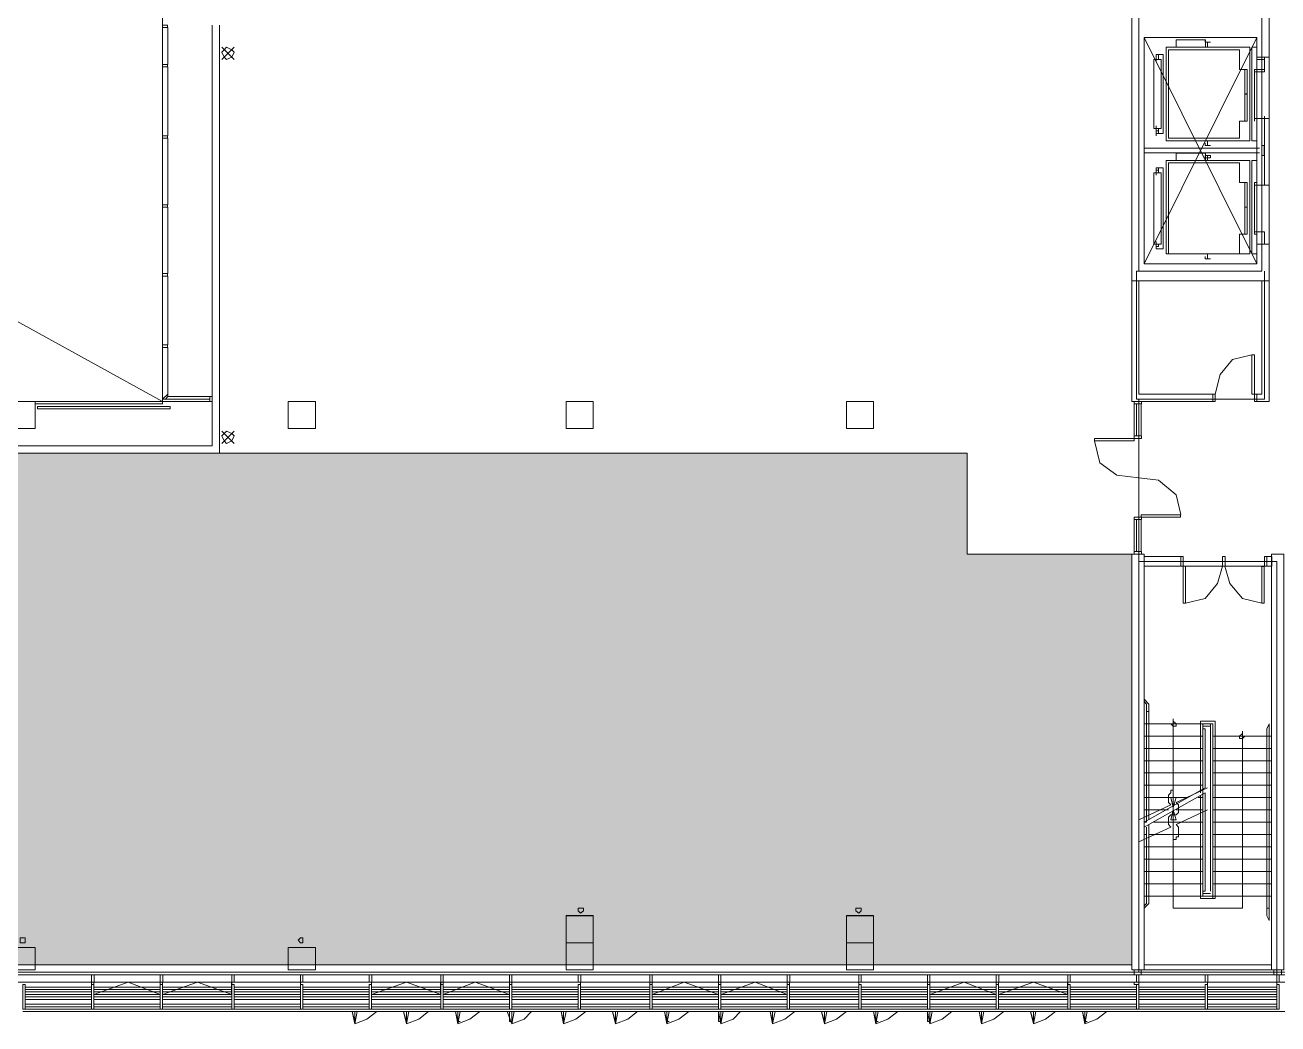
# Model space of a CAD drawing. Header units: inches. Extents: x 0.9 to 46, y 0.8 to 32.4.
# Drawn here: x 44.267 to 45.117, y 20.571 to 21.248 of the extents above; entities that cross this region are included whole.
import ezdxf

# ---------------------------------------------------------------- set-up
doc = ezdxf.new("R2010")
doc.units = ezdxf.units.IN
doc.header["$MEASUREMENT"] = 0
doc.layers.add('PDF_Geometry', color=7, linetype='Continuous')
doc.layers.add('PDF_Solid Fills', color=7, linetype='Continuous')

msp = doc.modelspace()

# ---------------------------------------------------------------- linework, layer by layer
at = {"layer": 'PDF_Geometry', "color": 9, "lineweight": 20, "true_color": 0xc0c0c0}
for points in [[(44.77264, 21.46629), (44.54738, 21.46629), (44.54738, 21.46128), (44.54738, 21.5196), (44.46411, 21.5196), (44.46411, 21.73959), (42.36758, 21.73959), (42.36758, 20.6063), (45.69248, 20.6063), (45.69248, 21.73959), (45.01767, 21.73959), (45.01767, 21.73627), (45.02597, 21.73627), (45.11243, 21.73627), (45.12073, 21.73627), (45.12073, 21.45627), (45.11243, 21.45627), (45.11243, 21.73627)], [(43.70762, 20.99293), (44.36073, 21.35296), (44.36073, 20.99293), (43.70762, 21.35296), (44.36073, 21.35296), (44.36073, 21.35462), (44.27427, 21.35462)], [(43.70762, 21.35296), (43.70762, 20.99293), (44.36073, 20.99293), (44.39264, 20.99293)], [(45.10254, 21.22629), (45.10254, 21.23963), (45.02597, 21.23963), (45.02597, 21.08629), (45.10254, 21.08629), (45.10254, 21.09963), (45.11084, 21.09963), (45.11084, 21.07461), (45.01767, 21.07461), (45.01767, 21.35296), (45.04256, 21.35296), (45.04256, 21.34128), (45.10254, 21.34128), (45.10254, 21.35296), (45.11084, 21.35296), (45.11084, 21.22629), (45.10254, 21.22629), (45.10254, 21.18462), (45.11084, 21.18462), (45.11084, 21.1396), (45.10254, 21.1396)], [(43.69103, 20.97462), (43.69103, 20.95793), (44.39934, 20.95793), (44.39934, 21.24795)], [(43.69582, 20.97462), (43.69582, 20.96294), (44.39424, 20.96294), (44.39424, 21.24795)], [(44.36073, 21.22128), (44.36073, 21.24629), (44.36073, 21.22128), (44.36073, 21.24629)], [(44.36424, 21.22128), (44.36424, 21.24629)], [(44.40093, 21.2246), (44.40923, 21.23296)], [(44.40093, 21.23296), (44.40923, 21.2246)], [(45.10254, 21.08629), (45.02597, 21.23963)], [(45.10254, 21.23963), (45.02597, 21.08629)], [(45.06745, 21.23628), (45.06745, 21.23794)], [(45.06904, 21.23296), (45.06904, 21.23462), (45.06904, 21.23296)], [(45.03426, 21.22294), (45.03426, 21.22795), (45.03426, 21.22629), (45.03426, 21.22795), (45.03426, 21.22629), (45.03426, 21.2246), (45.03586, 21.2246), (45.03586, 21.22629), (45.03586, 21.22795), (45.03586, 21.22629), (45.03586, 21.22795), (45.03426, 21.22795), (45.03905, 21.22795), (45.03905, 21.1746), (45.03426, 21.1746), (45.03586, 21.1746), (45.03586, 21.17626)], [(45.09424, 21.21793), (45.09074, 21.21793), (45.09074, 21.23127), (45.04256, 21.23127), (45.04256, 21.17129), (45.09074, 21.17129), (45.09074, 21.18293), (45.09424, 21.18293)], [(45.10765, 21.22629), (45.10765, 21.21793)], [(45.11084, 21.09963), (45.11084, 21.22629)], [(44.36073, 21.17294), (44.36073, 21.21962), (44.36073, 21.17294), (44.36073, 21.21962)], [(44.36424, 21.17294), (44.36424, 21.21962)], [(45.10765, 21.21962), (45.10765, 21.21793), (45.10765, 21.21627), (45.10095, 21.21627), (45.10095, 21.21793), (45.10254, 21.21793)], [(45.10095, 21.21793), (45.10095, 21.20128), (45.10095, 21.21793)], [(45.10095, 21.18293), (45.10095, 21.20128), (45.10095, 21.18293)], [(45.10765, 21.18628), (45.10765, 21.18462), (45.10095, 21.18462), (45.10254, 21.18462), (45.10254, 21.1396), (45.10254, 21.09963)], [(45.10765, 21.18293), (45.10765, 21.14129)], [(45.03426, 21.17961), (45.03426, 21.17294)], [(45.03586, 21.17795), (45.03586, 21.17626), (45.03426, 21.17626), (45.03426, 21.17795)], [(45.03426, 21.1746), (45.03426, 21.17626)], [(45.03426, 21.1746), (45.03426, 21.17626), (45.03426, 21.1746)], [(44.36073, 21.12627), (44.36073, 21.17129), (44.36073, 21.12627), (44.36073, 21.17129)], [(44.36424, 21.12627), (44.36424, 21.17129)], [(45.02597, 21.16462), (45.10414, 21.16462)], [(45.06745, 21.16628), (45.06745, 21.16797)], [(45.06904, 21.16959), (45.06904, 21.16797), (45.06904, 21.16959)], [(45.06904, 21.16797), (45.06904, 21.16959)], [(45.06904, 21.16628), (45.06904, 21.16797), (45.06904, 21.16628)], [(45.02597, 21.1613), (45.10414, 21.1613)], [(45.06904, 21.15961), (45.06904, 21.15795), (45.07095, 21.15795), (45.07095, 21.15961), (45.06745, 21.15961), (45.06745, 21.15795), (45.06904, 21.15795)], [(45.06904, 21.15629), (45.06904, 21.15795), (45.06904, 21.15629)], [(45.03586, 21.15128), (45.03586, 21.14962), (45.03586, 21.15128), (45.03586, 21.14962), (45.03586, 21.14796), (45.03426, 21.14796), (45.03426, 21.14962), (45.03426, 21.15128), (45.03426, 21.14962), (45.03586, 21.14962)], [(45.03426, 21.14627), (45.03426, 21.15128), (45.03905, 21.15128), (45.03905, 21.09627), (45.03426, 21.09627), (45.03426, 21.10128)], [(45.09424, 21.14129), (45.09074, 21.14129), (45.09074, 21.15463), (45.04256, 21.15463), (45.04256, 21.09296), (45.09074, 21.09296), (45.09074, 21.10629), (45.09424, 21.10629)], [(45.10765, 21.14295), (45.10765, 21.14129), (45.10765, 21.1396), (45.10095, 21.1396), (45.10095, 21.14129), (45.10254, 21.14129)], [(45.10095, 21.14129), (45.10095, 21.12461), (45.10095, 21.14129)], [(44.36073, 21.12461), (44.36073, 21.07962), (44.36073, 21.12461), (44.36073, 21.08629)], [(44.36424, 21.07962), (44.36424, 21.12461)], [(45.10095, 21.10629), (45.10095, 21.12461), (45.10095, 21.10629)], [(45.10765, 21.10795), (45.10765, 21.10629), (45.10765, 21.10795), (45.10095, 21.10795), (45.10095, 21.10629), (45.10254, 21.10629)], [(45.10765, 21.09963), (45.10765, 21.10629)], [(45.06745, 21.08961), (45.06745, 21.09127)], [(45.06904, 21.09296), (45.06904, 21.09127), (45.06904, 21.09296)], [(45.06904, 21.09127), (45.06904, 21.09296)], [(45.06904, 21.08961), (45.06904, 21.09127), (45.06904, 21.08961)], [(45.02246, 20.88461), (45.02246, 20.99462), (45.02086, 20.99462), (45.02086, 21.08128), (45.02246, 21.08128), (45.02086, 21.08128)], [(45.10765, 21.08128), (45.10765, 20.99462), (45.02246, 20.99462)], [(44.36073, 21.03128), (44.36073, 21.07793), (44.36073, 21.03128), (44.36073, 21.07793)], [(44.36424, 21.03128), (44.36424, 21.07793)], [(45.01767, 21.07461), (45.01767, 20.99293), (45.07255, 20.99293), (45.07255, 20.99794), (45.02246, 20.99794), (45.02246, 21.07461)], [(45.10573, 21.07461), (45.10573, 20.99794), (45.10254, 20.99794), (45.10254, 20.99293), (45.11084, 20.99293), (45.11084, 21.07461)], [(44.36073, 21.02962), (44.36073, 20.99293), (44.36073, 20.99127), (44.27427, 20.99127)], [(44.36073, 20.99462), (44.36073, 21.02962), (44.36073, 20.99462)], [(44.39264, 20.99628), (44.36424, 20.99628), (44.36424, 21.02962)], [(45.09903, 21.02461), (45.08595, 21.0213), (45.07766, 21.01128), (45.07414, 20.99794)], [(44.36424, 20.99794), (44.36073, 20.99462), (44.36265, 20.99462), (44.36424, 20.99628)], [(44.36073, 20.99462), (44.39264, 20.99462), (44.36073, 20.99462)], [(44.36073, 20.99127), (44.27586, 20.99127), (44.36073, 20.99127)], [(45.01927, 20.99127), (45.01927, 20.96961)], [(45.02086, 20.99127), (45.02086, 20.96961)], [(45.02246, 20.99127), (45.02246, 20.96961)], [(45.02405, 20.96961), (45.02405, 20.99127)], [(44.40093, 20.9646), (44.40923, 20.97296)], [(44.40093, 20.97296), (44.40923, 20.9646)], [(45.05085, 20.9163), (45.04766, 20.92963), (45.03586, 20.93962), (45.02246, 20.94128), (45.00746, 20.94297), (44.99598, 20.95129), (44.99247, 20.96629), (44.99247, 20.96795), (45.01927, 20.96795), (45.01927, 20.96629), (44.99247, 20.96629)], [(45.01927, 20.89128), (45.01927, 20.91294)], [(45.02086, 20.89128), (45.02086, 20.91294)], [(45.02246, 20.89128), (45.02246, 20.91294)], [(45.02405, 20.91294), (45.02405, 20.89128)], [(45.02597, 20.60796), (45.01767, 20.60796), (45.01767, 20.88962), (45.02597, 20.88962), (45.02597, 20.60796), (45.11243, 20.60796), (45.12073, 20.60796), (45.12073, 20.88962), (45.11243, 20.88962), (45.11243, 20.60796)], [(45.02246, 20.6063), (45.02246, 20.88461), (45.11594, 20.88461), (45.11594, 20.6063), (45.11594, 20.60464)], [(45.05404, 20.85628), (45.06745, 20.8596), (45.07574, 20.86962), (45.07925, 20.88129)], [(45.08085, 20.88129), (45.08404, 20.86962), (45.09265, 20.8596), (45.10573, 20.85628)], [(45.02916, 20.70961), (45.02916, 20.78794), (45.02597, 20.79129), (45.02597, 20.78963), (45.02756, 20.78794), (45.02756, 20.70795), (45.02597, 20.70795), (45.06745, 20.73131), (45.06745, 20.77128), (45.06585, 20.77128), (45.06585, 20.72961), (45.06585, 20.77463), (45.06585, 20.77294), (45.07095, 20.77294)], [(45.02916, 20.78296), (45.02756, 20.78296)], [(45.02756, 20.77463), (45.02597, 20.77463), (45.06585, 20.77463), (45.07095, 20.77463), (45.07095, 20.77294), (45.07095, 20.77128)], [(45.07255, 20.65629), (45.07255, 20.77463), (45.02916, 20.77463)], [(45.04575, 20.77795), (45.04575, 20.72464), (45.05404, 20.72464)], [(45.06426, 20.77463), (45.07255, 20.77463), (45.07255, 20.65795), (45.06426, 20.65795), (45.06426, 20.7263), (45.06426, 20.65629), (45.07414, 20.65629), (45.07414, 20.77629), (45.06426, 20.77629)], [(45.06426, 20.72796), (45.06426, 20.77629), (45.06426, 20.72961)], [(45.02756, 20.76627), (45.02597, 20.76627), (45.06585, 20.76627), (45.02916, 20.76627)], [(45.04575, 20.70961), (45.04575, 20.64963), (45.09265, 20.64963), (45.09265, 20.76962)], [(45.07255, 20.76796), (45.07255, 20.76627), (45.11243, 20.76627), (45.11084, 20.76627)], [(45.10924, 20.76627), (45.07414, 20.76627), (45.07255, 20.76627)], [(45.02916, 20.75795), (45.06585, 20.75795), (45.02597, 20.75795), (45.02756, 20.75795)], [(45.07255, 20.75961), (45.07255, 20.75795), (45.11243, 20.75795), (45.11084, 20.75795)], [(45.10924, 20.75795), (45.07414, 20.75795)], [(45.02916, 20.74962), (45.06585, 20.74962), (45.02597, 20.74962), (45.02756, 20.74962)], [(45.07255, 20.75128), (45.07255, 20.74962), (45.11243, 20.74962), (45.11084, 20.74962)], [(45.10924, 20.74962), (45.07414, 20.74962)], [(45.02916, 20.74129), (45.06585, 20.74129), (45.02597, 20.74129), (45.02756, 20.74129)], [(45.07255, 20.74295), (45.07255, 20.74129), (45.11243, 20.74129), (45.11084, 20.74129)], [(45.10924, 20.74129), (45.07414, 20.74129)], [(45.02246, 20.70961), (45.04416, 20.71963), (45.04256, 20.72129), (45.04256, 20.7263), (45.04416, 20.72796), (45.04416, 20.72961), (45.04575, 20.72961), (45.04575, 20.71296), (45.04766, 20.71296), (45.04926, 20.71462), (45.04926, 20.71963), (45.04766, 20.72129), (45.06904, 20.73131)], [(45.02916, 20.73297), (45.06585, 20.73297), (45.02597, 20.73297), (45.02756, 20.73297)], [(45.07255, 20.73462), (45.07255, 20.73297), (45.11243, 20.73297), (45.11084, 20.73297)], [(45.10924, 20.73297), (45.07414, 20.73297)], [(45.02597, 20.70463), (45.06745, 20.72796), (45.06745, 20.66127), (45.06585, 20.66127), (45.06585, 20.72796)], [(45.02756, 20.65795), (45.02597, 20.65795), (45.06585, 20.65795), (45.06585, 20.7263)], [(45.04256, 20.72464), (45.02597, 20.72464), (45.02756, 20.72464)], [(45.02916, 20.72464), (45.05596, 20.72464)], [(45.06266, 20.72464), (45.06585, 20.72464)], [(45.07255, 20.7263), (45.07255, 20.72464), (45.11243, 20.72464), (45.11084, 20.72464)], [(45.10924, 20.72464), (45.07414, 20.72464)], [(45.02246, 20.69461), (45.04416, 20.70463), (45.04256, 20.70629), (45.04256, 20.7113), (45.04416, 20.71296), (45.04575, 20.71296), (45.04575, 20.69627), (45.04766, 20.69627), (45.04766, 20.69796), (45.04926, 20.69796), (45.04926, 20.70463), (45.04766, 20.70629), (45.06904, 20.71628)], [(45.03745, 20.71628), (45.02597, 20.71628), (45.02756, 20.71628)], [(45.02916, 20.71628), (45.04256, 20.71628)], [(45.04766, 20.71628), (45.06426, 20.71628), (45.06585, 20.71628)], [(45.07255, 20.71797), (45.07255, 20.71628), (45.11243, 20.71628), (45.11084, 20.71628)], [(45.10924, 20.71628), (45.07414, 20.71628)], [(45.02756, 20.70463), (45.02756, 20.65298), (45.02597, 20.65129), (45.02597, 20.64963), (45.02916, 20.65298), (45.02916, 20.70629)], [(45.03267, 20.70795), (45.06585, 20.70795), (45.05245, 20.70795)], [(45.07255, 20.70961), (45.07255, 20.70795), (45.11243, 20.70795), (45.11084, 20.70795)], [(45.10924, 20.70795), (45.07414, 20.70795)], [(45.02597, 20.69962), (45.02756, 20.69962)], [(45.02916, 20.69962), (45.06585, 20.69962), (45.04926, 20.69962)], [(45.04575, 20.69962), (45.03426, 20.69962)], [(45.07255, 20.70128), (45.07255, 20.69962), (45.11243, 20.69962), (45.11084, 20.69962)], [(45.10924, 20.69962), (45.07414, 20.69962)], [(45.02916, 20.6913), (45.06585, 20.6913), (45.02597, 20.6913), (45.02756, 20.6913)], [(45.07255, 20.69296), (45.07255, 20.6913), (45.11243, 20.6913), (45.11084, 20.6913)], [(45.10924, 20.6913), (45.07414, 20.6913)], [(45.02756, 20.68297), (45.02597, 20.68297), (45.06585, 20.68297), (45.06426, 20.68297), (45.02916, 20.68297)], [(45.11084, 20.68297), (45.11243, 20.68297), (45.07255, 20.68297), (45.07255, 20.68463)], [(45.07414, 20.68297), (45.10924, 20.68297)], [(45.02916, 20.67461), (45.06585, 20.67461), (45.02597, 20.67461), (45.02756, 20.67461)], [(45.07255, 20.6763), (45.07255, 20.67461), (45.11243, 20.67461), (45.11084, 20.67461)], [(45.10924, 20.67461), (45.07414, 20.67461)], [(45.02916, 20.66628), (45.06585, 20.66628), (45.02597, 20.66628), (45.02756, 20.66628)], [(45.07095, 20.66127), (45.07095, 20.66296)], [(45.07255, 20.66794), (45.07255, 20.66628), (45.11243, 20.66628), (45.11084, 20.66628)], [(45.10924, 20.66628), (45.07414, 20.66628)], [(45.02916, 20.65795), (45.06426, 20.65795)], [(45.11084, 20.65795), (45.11243, 20.65795), (45.07255, 20.65795), (45.06426, 20.65795), (45.06426, 20.65961)], [(45.06585, 20.65961), (45.06585, 20.66127)], [(45.07095, 20.65961), (45.06585, 20.65961), (45.07095, 20.65961)], [(45.10924, 20.65795), (45.07414, 20.65795)], [(45.11084, 20.64963), (45.10924, 20.64963)], [(45.68418, 20.60464), (42.37747, 20.60464)], [(44.27427, 20.61128), (44.44592, 20.61128)], [(44.46411, 20.61128), (44.63417, 20.61128)], [(44.65267, 20.61128), (44.82432, 20.61128)], [(44.84092, 20.61128), (45.01767, 20.61128)], [(45.02405, 20.60796), (45.02405, 20.60464), (45.01927, 20.60464), (45.01927, 20.60796)], [(45.02597, 20.61128), (45.11243, 20.61128)], [(45.02597, 20.6063), (45.11243, 20.6063)], [(45.11913, 20.60796), (45.11913, 20.60464), (45.11403, 20.60464), (45.11403, 20.60796)], [(42.37588, 20.59963), (45.68259, 20.59963), (42.37588, 20.59963)], [(44.26597, 20.59797), (44.26757, 20.59797), (44.26597, 20.59797)], [(44.26757, 20.59797), (44.26757, 20.58129), (44.26597, 20.58129), (44.26597, 20.59797)], [(44.26757, 20.59628), (44.31255, 20.59628)], [(44.26757, 20.59462), (44.31255, 20.59462)], [(44.31255, 20.59963), (44.31255, 20.59797), (44.31255, 20.59963)], [(44.31255, 20.59797), (44.31415, 20.59797), (44.31255, 20.59797)], [(44.31415, 20.59797), (44.31415, 20.58129), (44.31255, 20.58129), (44.31255, 20.59797)], [(44.31415, 20.59628), (44.35914, 20.59628)], [(44.31415, 20.59462), (44.35914, 20.59462)], [(44.35914, 20.59797), (44.36073, 20.59797), (44.35914, 20.59797)], [(44.36073, 20.59797), (44.36073, 20.58129), (44.35914, 20.58129), (44.35914, 20.59797)], [(44.36073, 20.59963), (44.36073, 20.59797), (44.36073, 20.59963)], [(44.36073, 20.59628), (44.40764, 20.59628)], [(44.36073, 20.59462), (44.40764, 20.59462)], [(44.40764, 20.59963), (44.40764, 20.59797), (44.40764, 20.59963)], [(44.40764, 20.59797), (44.40923, 20.59797), (44.40764, 20.59797)], [(44.40923, 20.59797), (44.40923, 20.58129), (44.40764, 20.58129), (44.40764, 20.59797)], [(44.40923, 20.59628), (44.45422, 20.59628)], [(44.40923, 20.59462), (44.45422, 20.59462)], [(44.45422, 20.59963), (44.45422, 20.59797), (44.45422, 20.59963)], [(44.45422, 20.59797), (44.45581, 20.59797), (44.45422, 20.59797)], [(44.45581, 20.59797), (44.45581, 20.58129), (44.45422, 20.58129), (44.45422, 20.59797)], [(44.45581, 20.59628), (44.5008, 20.59628)], [(44.45581, 20.59462), (44.5008, 20.59462)], [(44.5008, 20.59797), (44.50239, 20.59797), (44.5008, 20.59797)], [(44.50239, 20.59797), (44.50239, 20.58129), (44.5008, 20.58129), (44.5008, 20.59797)], [(44.50239, 20.59963), (44.50239, 20.59797), (44.50239, 20.59963)], [(44.50239, 20.59628), (44.5493, 20.59628)], [(44.50239, 20.59462), (44.5493, 20.59462)], [(44.5493, 20.59963), (44.5493, 20.59797), (44.5493, 20.59963)], [(44.5493, 20.59797), (44.55089, 20.59797), (44.5493, 20.59797)], [(44.55089, 20.59797), (44.55089, 20.58129), (44.5493, 20.58129), (44.5493, 20.59797)], [(44.55089, 20.59628), (44.59588, 20.59628)], [(44.55089, 20.59462), (44.59588, 20.59462)], [(44.59588, 20.59797), (44.59748, 20.59797), (44.59588, 20.59797)], [(44.59748, 20.59797), (44.59748, 20.58129), (44.59588, 20.58129), (44.59588, 20.59797)], [(44.59748, 20.59628), (44.64246, 20.59628)], [(44.59748, 20.59462), (44.64246, 20.59462)], [(44.64246, 20.59797), (44.64406, 20.59797), (44.64246, 20.59797)], [(44.64406, 20.59797), (44.64406, 20.58129), (44.64246, 20.58129), (44.64246, 20.59797)], [(44.64406, 20.59963), (44.64406, 20.59797), (44.64406, 20.59963)], [(44.64406, 20.59628), (44.69096, 20.59628)], [(44.64406, 20.59462), (44.69096, 20.59462)], [(44.69096, 20.59963), (44.69096, 20.59797), (44.69096, 20.59963)], [(44.69096, 20.59797), (44.69255, 20.59797), (44.69096, 20.59797)], [(44.69255, 20.59797), (44.69255, 20.58129), (44.69096, 20.58129), (44.69096, 20.59797)], [(44.69255, 20.59628), (44.73754, 20.59628)], [(44.69255, 20.59462), (44.73754, 20.59462)], [(44.73754, 20.59797), (44.73913, 20.59797), (44.73754, 20.59797)], [(44.73913, 20.59797), (44.73913, 20.58129), (44.73754, 20.58129), (44.73754, 20.59797)], [(44.73913, 20.59628), (44.78412, 20.59628)], [(44.73913, 20.59462), (44.78412, 20.59462)], [(44.78412, 20.59797), (44.78572, 20.59797), (44.78412, 20.59797)], [(44.78572, 20.59797), (44.78572, 20.58129), (44.78412, 20.58129), (44.78412, 20.59797)], [(44.78572, 20.59963), (44.78572, 20.59797), (44.78572, 20.59963)], [(44.78572, 20.59628), (44.83262, 20.59628)], [(44.78572, 20.59462), (44.83262, 20.59462)], [(44.83262, 20.59963), (44.83262, 20.59797), (44.83262, 20.59963)], [(44.83262, 20.59797), (44.83421, 20.59797), (44.83262, 20.59797)], [(44.83421, 20.59797), (44.83421, 20.58129), (44.83262, 20.58129), (44.83262, 20.59797)], [(44.83421, 20.59628), (44.8792, 20.59628)], [(44.83421, 20.59462), (44.8792, 20.59462)], [(44.8792, 20.59797), (44.8808, 20.59797), (44.8792, 20.59797)], [(44.8808, 20.59797), (44.8808, 20.58129), (44.8792, 20.58129), (44.8792, 20.59797)], [(44.8808, 20.59628), (44.92578, 20.59628)], [(44.8808, 20.59462), (44.92578, 20.59462)], [(44.92578, 20.59797), (44.92738, 20.59797), (44.92578, 20.59797)], [(44.92738, 20.59797), (44.92738, 20.58129), (44.92578, 20.58129), (44.92578, 20.59797)], [(44.92738, 20.59963), (44.92738, 20.59797), (44.92738, 20.59963)], [(44.92738, 20.59628), (44.97428, 20.59628)], [(44.92738, 20.59462), (44.97428, 20.59462)], [(44.97428, 20.59963), (44.97428, 20.59797), (44.97428, 20.59963)], [(44.97428, 20.59797), (44.97588, 20.59797), (44.97428, 20.59797)], [(44.97588, 20.59797), (44.97588, 20.58129), (44.97428, 20.58129), (44.97428, 20.59797)], [(44.97588, 20.59628), (45.02086, 20.59628)], [(44.97588, 20.59462), (45.02086, 20.59462)], [(45.02086, 20.59797), (45.02246, 20.59797), (45.02086, 20.59797)], [(45.02246, 20.59797), (45.02246, 20.58129), (45.02086, 20.58129), (45.02086, 20.59797)], [(45.02246, 20.59963), (45.02246, 20.59797), (45.02246, 20.59963)], [(45.02246, 20.59628), (45.06745, 20.59628)], [(45.02246, 20.59462), (45.06745, 20.59462)], [(45.06745, 20.59797), (45.06904, 20.59797), (45.06745, 20.59797)], [(45.06904, 20.59797), (45.06904, 20.58129), (45.06745, 20.58129), (45.06745, 20.59797)], [(45.06904, 20.59963), (45.06904, 20.59797), (45.06904, 20.59963)], [(45.06904, 20.59628), (45.11594, 20.59628)], [(45.06904, 20.59462), (45.11594, 20.59462)], [(45.11594, 20.59963), (45.11594, 20.59797), (45.11594, 20.59963)], [(45.11594, 20.59797), (45.11754, 20.59797), (45.11594, 20.59797)], [(45.11754, 20.59797), (45.11754, 20.58129), (45.11594, 20.58129), (45.11594, 20.59797)], [(44.26757, 20.59296), (44.31255, 20.59296)], [(44.26757, 20.5913), (44.31255, 20.5913)], [(44.26757, 20.58961), (44.31255, 20.58961)], [(44.26757, 20.58795), (44.31255, 20.58795)], [(44.31415, 20.59296), (44.35914, 20.59296)], [(44.31415, 20.58961), (44.35914, 20.58961)], [(44.31415, 20.58795), (44.35914, 20.58795)], [(44.36073, 20.59296), (44.40764, 20.59296)], [(44.36073, 20.58961), (44.40764, 20.58961)], [(44.36073, 20.58795), (44.40764, 20.58795)], [(44.40923, 20.59296), (44.45422, 20.59296)], [(44.40923, 20.5913), (44.45422, 20.5913)], [(44.40923, 20.58961), (44.45422, 20.58961)], [(44.40923, 20.58795), (44.45422, 20.58795)], [(44.45581, 20.59296), (44.5008, 20.59296)], [(44.45581, 20.5913), (44.5008, 20.5913)], [(44.45581, 20.58961), (44.5008, 20.58961)], [(44.45581, 20.58795), (44.5008, 20.58795)], [(44.50239, 20.59296), (44.5493, 20.59296)], [(44.50239, 20.58961), (44.5493, 20.58961)], [(44.50239, 20.58795), (44.5493, 20.58795)], [(44.55089, 20.59296), (44.59588, 20.59296)], [(44.55089, 20.58961), (44.59588, 20.58961)], [(44.55089, 20.58795), (44.59588, 20.58795)], [(44.59748, 20.59296), (44.64246, 20.59296)], [(44.59748, 20.5913), (44.64246, 20.5913)], [(44.59748, 20.58961), (44.64246, 20.58961)], [(44.59748, 20.58795), (44.64246, 20.58795)], [(44.64406, 20.59296), (44.69096, 20.59296)], [(44.64406, 20.5913), (44.69096, 20.5913)], [(44.64406, 20.58961), (44.69096, 20.58961)], [(44.64406, 20.58795), (44.69096, 20.58795)], [(44.69255, 20.59296), (44.73754, 20.59296)], [(44.69255, 20.58961), (44.73754, 20.58961)], [(44.69255, 20.58795), (44.73754, 20.58795)], [(44.73913, 20.59296), (44.78412, 20.59296)], [(44.73913, 20.58961), (44.78412, 20.58961)], [(44.73913, 20.58795), (44.78412, 20.58795)], [(44.78572, 20.59296), (44.83262, 20.59296)], [(44.78572, 20.5913), (44.83262, 20.5913)], [(44.78572, 20.58961), (44.83262, 20.58961)], [(44.78572, 20.58795), (44.83262, 20.58795)], [(44.83421, 20.59296), (44.8792, 20.59296)], [(44.83421, 20.5913), (44.8792, 20.5913)], [(44.83421, 20.58961), (44.8792, 20.58961)], [(44.83421, 20.58795), (44.8792, 20.58795)], [(44.8808, 20.59296), (44.92578, 20.59296)], [(44.8808, 20.58961), (44.92578, 20.58961)], [(44.8808, 20.58795), (44.92578, 20.58795)], [(44.92738, 20.59296), (44.97428, 20.59296)], [(44.92738, 20.58961), (44.97428, 20.58961)], [(44.92738, 20.58795), (44.97428, 20.58795)], [(44.97588, 20.59296), (45.02086, 20.59296)], [(44.97588, 20.5913), (45.02086, 20.5913)], [(44.97588, 20.58961), (45.02086, 20.58961)], [(44.97588, 20.58795), (45.02086, 20.58795)], [(45.02246, 20.59296), (45.06745, 20.59296)], [(45.02246, 20.5913), (45.06745, 20.5913)], [(45.02246, 20.58961), (45.06745, 20.58961)], [(45.02246, 20.58795), (45.06745, 20.58795)], [(45.06904, 20.59296), (45.11594, 20.59296)], [(45.06904, 20.5913), (45.11594, 20.5913)], [(45.06904, 20.58961), (45.11594, 20.58961)], [(45.06904, 20.58795), (45.11594, 20.58795)], [(44.26597, 20.57963), (44.31255, 20.57963), (44.36073, 20.57963), (44.40764, 20.57963), (44.45422, 20.57963), (44.50239, 20.57963), (44.5493, 20.57963), (44.59588, 20.57963), (44.64406, 20.57963), (44.69096, 20.57963), (44.73913, 20.57963), (44.78572, 20.57963), (44.83262, 20.57963), (44.8808, 20.57963), (44.92738, 20.57963), (44.97428, 20.57963), (45.02246, 20.57963), (45.06904, 20.57963), (45.11594, 20.57963), (45.16412, 20.57963)], [(44.26757, 20.58463), (44.31255, 20.58463)], [(44.26757, 20.58294), (44.31255, 20.58294)], [(44.26757, 20.58129), (44.31255, 20.58129)], [(44.31415, 20.58463), (44.35914, 20.58463)], [(44.31415, 20.58294), (44.35914, 20.58294)], [(44.31415, 20.58129), (44.35914, 20.58129)], [(44.36073, 20.58463), (44.40764, 20.58463)], [(44.36073, 20.58294), (44.40764, 20.58294)], [(44.36073, 20.58129), (44.40764, 20.58129)], [(44.40923, 20.58463), (44.45422, 20.58463)], [(44.40923, 20.58294), (44.45422, 20.58294)], [(44.40923, 20.58129), (44.45422, 20.58129)], [(44.45581, 20.58463), (44.5008, 20.58463)], [(44.45581, 20.58294), (44.5008, 20.58294)], [(44.45581, 20.58129), (44.5008, 20.58129)], [(44.49091, 20.57462), (44.49091, 20.57296), (44.48931, 20.57963), (44.49091, 20.5713), (44.4992, 20.57462), (44.50591, 20.57963)], [(44.49091, 20.57963), (44.49091, 20.5713), (44.4925, 20.57963)], [(44.50239, 20.58463), (44.5493, 20.58463)], [(44.50239, 20.58294), (44.5493, 20.58294)], [(44.50239, 20.58129), (44.5493, 20.58129)], [(44.52601, 20.57462), (44.52601, 20.57296), (44.52409, 20.57963), (44.52601, 20.5713), (44.5343, 20.57462), (44.541, 20.57963)], [(44.52601, 20.57963), (44.52601, 20.5713), (44.5276, 20.57963)], [(44.55089, 20.58463), (44.59588, 20.58463)], [(44.55089, 20.58294), (44.59588, 20.58294)], [(44.55089, 20.58129), (44.59588, 20.58129)], [(44.56238, 20.57296), (44.56078, 20.57296), (44.55919, 20.57963), (44.56078, 20.5713), (44.56908, 20.57462), (44.57578, 20.57963)], [(44.56078, 20.57963), (44.56078, 20.5713), (44.56238, 20.57963)], [(44.59428, 20.57963), (44.59748, 20.5713), (44.60577, 20.57462), (44.61087, 20.57963)], [(44.59588, 20.57963), (44.59588, 20.57296), (44.59748, 20.57296)], [(44.59748, 20.58463), (44.64246, 20.58463)], [(44.59748, 20.58294), (44.64246, 20.58294)], [(44.59748, 20.58129), (44.64246, 20.58129)], [(44.59748, 20.57963), (44.59748, 20.5713), (44.59907, 20.57963)], [(44.63257, 20.57462), (44.63257, 20.57296), (44.63098, 20.57963), (44.63257, 20.5713), (44.64087, 20.57462), (44.64756, 20.57963)], [(44.63257, 20.57963), (44.63257, 20.5713), (44.63417, 20.57963)], [(44.64406, 20.58463), (44.69096, 20.58463)], [(44.64406, 20.58294), (44.69096, 20.58294)], [(44.64406, 20.58129), (44.69096, 20.58129)], [(44.66767, 20.57462), (44.66767, 20.57296), (44.66575, 20.57963), (44.66767, 20.5713), (44.67596, 20.57462), (44.68266, 20.57963)], [(44.66767, 20.57963), (44.66767, 20.5713), (44.66926, 20.57963)], [(44.69255, 20.58463), (44.73754, 20.58463)], [(44.69255, 20.58294), (44.73754, 20.58294)], [(44.69255, 20.58129), (44.73754, 20.58129)], [(44.70404, 20.57296), (44.70244, 20.57296), (44.70085, 20.57963), (44.70244, 20.5713), (44.71074, 20.57462), (44.71744, 20.57963)], [(44.70244, 20.57963), (44.70244, 20.5713), (44.70404, 20.57963)], [(44.73913, 20.57296), (44.73754, 20.57296), (44.73754, 20.57963), (44.73913, 20.5713), (44.74743, 20.57462), (44.75254, 20.57963)], [(44.73913, 20.58463), (44.78412, 20.58463)], [(44.73913, 20.58294), (44.78412, 20.58294)], [(44.73913, 20.58129), (44.78412, 20.58129)], [(44.73913, 20.57963), (44.73913, 20.5713), (44.74073, 20.57963)], [(44.77423, 20.57462), (44.77423, 20.57296), (44.77264, 20.57963), (44.77423, 20.5713), (44.78253, 20.57462), (44.78923, 20.57963)], [(44.77423, 20.57963), (44.77423, 20.5713), (44.77583, 20.57963)], [(44.78572, 20.58463), (44.83262, 20.58463)], [(44.78572, 20.58294), (44.83262, 20.58294)], [(44.78572, 20.58129), (44.83262, 20.58129)], [(44.80933, 20.57462), (44.80933, 20.57296), (44.80741, 20.57963), (44.80933, 20.5713), (44.81762, 20.57462), (44.82432, 20.57963)], [(44.80933, 20.57963), (44.80933, 20.5713), (44.81092, 20.57963)], [(44.83421, 20.58463), (44.8792, 20.58463)], [(44.83421, 20.58294), (44.8792, 20.58294)], [(44.83421, 20.58129), (44.8792, 20.58129)], [(44.8457, 20.57296), (44.84411, 20.57296), (44.84251, 20.57963), (44.84411, 20.5713), (44.8524, 20.57462), (44.8591, 20.57963)], [(44.84411, 20.57963), (44.84411, 20.5713), (44.8457, 20.57963)], [(44.8808, 20.57296), (44.8792, 20.57296), (44.8792, 20.57963), (44.8808, 20.5713), (44.88909, 20.57462), (44.89579, 20.57963)], [(44.8808, 20.58463), (44.92578, 20.58463)], [(44.8808, 20.58294), (44.92578, 20.58294)], [(44.8808, 20.58129), (44.92578, 20.58129)], [(44.8808, 20.57963), (44.8808, 20.5713), (44.88239, 20.57963)], [(44.91589, 20.57462), (44.91589, 20.57296), (44.9143, 20.57963), (44.91589, 20.5713), (44.92419, 20.57462), (44.93089, 20.57963)], [(44.91589, 20.57963), (44.91589, 20.5713), (44.91749, 20.57963)], [(44.92738, 20.58463), (44.97428, 20.58463)], [(44.92738, 20.58294), (44.97428, 20.58294)], [(44.92738, 20.58129), (44.97428, 20.58129)], [(44.95099, 20.57462), (44.95099, 20.57296), (44.94907, 20.57963), (44.95099, 20.5713), (44.95928, 20.57462), (44.96599, 20.57963)], [(44.95099, 20.57963), (44.95099, 20.5713), (44.95259, 20.57963)], [(44.97588, 20.58463), (45.02086, 20.58463)], [(44.97588, 20.58294), (45.02086, 20.58294)], [(44.97588, 20.58129), (45.02086, 20.58129)], [(44.98736, 20.57296), (44.98577, 20.57296), (44.98417, 20.57963), (44.98577, 20.5713), (44.99406, 20.57462), (45.00076, 20.57963)], [(44.98577, 20.57963), (44.98577, 20.5713), (44.98736, 20.57963)], [(45.02246, 20.58463), (45.06745, 20.58463)], [(45.02246, 20.58294), (45.06745, 20.58294)], [(45.02246, 20.58129), (45.06745, 20.58129)], [(45.06904, 20.58463), (45.11594, 20.58463)], [(45.06904, 20.58294), (45.11594, 20.58294)], [(45.06904, 20.58129), (45.11594, 20.58129)]]:
    msp.add_lwpolyline(points, dxfattribs=at)
for points in [[(43.67412, 20.95793), (44.906, 20.95793), (44.906, 20.88962), (45.01767, 20.88962), (45.01767, 20.61128), (43.04271, 20.61128), (43.04271, 20.9996), (42.94763, 20.9996), (42.94763, 21.34629), (43.04271, 21.34629), (43.04271, 21.37127), (43.04271, 21.73627), (44.45262, 21.73627), (44.45262, 21.37127), (43.67412, 21.37127)], [(45.02246, 21.08128), (45.10579, 21.08128), (45.10579, 21.3446), (45.02246, 21.3446)], [(44.36073, 21.24629), (44.36406, 21.24629), (44.36406, 21.24795), (44.36073, 21.24795)], [(44.40923, 21.22961), (44.40764, 21.23127), (44.40412, 21.23296), (44.40253, 21.23127), (44.40093, 21.22961), (44.40253, 21.22629), (44.40412, 21.2246), (44.40764, 21.22629)], [(45.04096, 21.16959), (45.09762, 21.16959), (45.09762, 21.23293), (45.04096, 21.23293)], [(45.04766, 21.23296), (45.06765, 21.23296), (45.06765, 21.23796), (45.04766, 21.23796)], [(45.06904, 21.23628), (45.06904, 21.23462), (45.06904, 21.23628), (45.07095, 21.23628), (45.06745, 21.23628)], [(45.09903, 21.16959), (45.10237, 21.16959), (45.10237, 21.23293), (45.09903, 21.23293)], [(45.03267, 21.17795), (45.03767, 21.17795), (45.03767, 21.22462), (45.03267, 21.22462)], [(45.10254, 21.21793), (45.10754, 21.21793), (45.10754, 21.2246), (45.10254, 21.2246)], [(44.36073, 21.21962), (44.36406, 21.21962), (44.36406, 21.22129), (44.36073, 21.22129)], [(45.09424, 21.20128), (45.09591, 21.20128), (45.09591, 21.21794), (45.09424, 21.21794)], [(45.09424, 21.18293), (45.09591, 21.18293), (45.09591, 21.20126), (45.09424, 21.20126)], [(45.10765, 21.18462), (45.10254, 21.18462), (45.10254, 21.1396), (45.10765, 21.1396), (45.10765, 21.15961), (45.10573, 21.15961), (45.10573, 21.16628), (45.10765, 21.16628)], [(44.36073, 21.17129), (44.36406, 21.17129), (44.36406, 21.17296), (44.36073, 21.17296)], [(45.06904, 21.16628), (45.07095, 21.16628), (45.06745, 21.16628)], [(45.10573, 21.15961), (45.1074, 21.15961), (45.1074, 21.16628), (45.10573, 21.16628)], [(45.04096, 21.09296), (45.09762, 21.09296), (45.09762, 21.15629), (45.04096, 21.15629)], [(45.04766, 21.15629), (45.06765, 21.15629), (45.06765, 21.16129), (45.04766, 21.16129)], [(45.09903, 21.09296), (45.10237, 21.09296), (45.10237, 21.15629), (45.09903, 21.15629)], [(45.03267, 21.09963), (45.03767, 21.09963), (45.03767, 21.14796), (45.03267, 21.14796)], [(45.09424, 21.12461), (45.09591, 21.12461), (45.09591, 21.14127), (45.09424, 21.14127)], [(44.36073, 21.12461), (44.36406, 21.12461), (44.36406, 21.12627), (44.36073, 21.12627)], [(45.09424, 21.10629), (45.09591, 21.10629), (45.09591, 21.12463), (45.09424, 21.12463)], [(45.10254, 21.09963), (45.10754, 21.09963), (45.10754, 21.10795), (45.10254, 21.10795)], [(45.03426, 21.09793), (45.03586, 21.09793), (45.03586, 21.09963), (45.03586, 21.09793), (45.03586, 21.09963), (45.03426, 21.09963), (45.03426, 21.09793), (45.03426, 21.09963)], [(45.06904, 21.08961), (45.07095, 21.08961), (45.06745, 21.08961)], [(44.36073, 21.07793), (44.36406, 21.07793), (44.36406, 21.0796), (44.36073, 21.0796)], [(44.36073, 21.02962), (44.36406, 21.02962), (44.36406, 21.03129), (44.36073, 21.03129)], [(45.10095, 20.99293), (45.10254, 20.99293), (45.10254, 20.99794), (45.10095, 20.99794), (45.10095, 21.02461), (45.09903, 21.02461), (45.09903, 20.99794), (45.10095, 20.99794)], [(44.39264, 20.99293), (44.3943, 20.99293), (44.3943, 20.99627), (44.39264, 20.99627)], [(45.07255, 20.99293), (45.07421, 20.99293), (45.07421, 20.99794), (45.07255, 20.99794)], [(44.25768, 20.97462), (44.27434, 20.97462), (44.27434, 20.99295), (44.25768, 20.99295)], [(44.27586, 20.98796), (44.36586, 20.98796), (44.36586, 20.98963), (44.27586, 20.98963)], [(44.44592, 20.97462), (44.46426, 20.97462), (44.46426, 20.99295), (44.44592, 20.99295)], [(44.63417, 20.97462), (44.6525, 20.97462), (44.6525, 20.99295), (44.63417, 20.99295)], [(44.82432, 20.97462), (44.84264, 20.97462), (44.84264, 20.99295), (44.82432, 20.99295)], [(45.01927, 20.99127), (45.02428, 20.99127), (45.02428, 20.99293), (45.01927, 20.99293)], [(44.40923, 20.96961), (44.40764, 20.97127), (44.40412, 20.97296), (44.40253, 20.97127), (44.40093, 20.96961), (44.40253, 20.96629), (44.40412, 20.9646), (44.40764, 20.96629)], [(45.01927, 20.96795), (45.02428, 20.96795), (45.02428, 20.96961), (45.01927, 20.96961)], [(45.01927, 20.91294), (45.02428, 20.91294), (45.02428, 20.9146), (45.01927, 20.9146)], [(45.02405, 20.9146), (45.05071, 20.9146), (45.05071, 20.91627), (45.02405, 20.91627)], [(45.01927, 20.88962), (45.02428, 20.88962), (45.02428, 20.89128), (45.01927, 20.89128)], [(45.02597, 20.88129), (45.05097, 20.88129), (45.05097, 20.88796), (45.02597, 20.88796)], [(45.05085, 20.88129), (45.05252, 20.88129), (45.05252, 20.88796), (45.05085, 20.88796)], [(45.07925, 20.88129), (45.08092, 20.88129), (45.08092, 20.88796), (45.07925, 20.88796)], [(45.10765, 20.88129), (45.1093, 20.88129), (45.1093, 20.88796), (45.10765, 20.88796)], [(45.10924, 20.88129), (45.11258, 20.88129), (45.11258, 20.88796), (45.10924, 20.88796)], [(45.11243, 20.88129), (45.02597, 20.88129)], [(45.05245, 20.88129), (45.05245, 20.85628), (45.05404, 20.85628), (45.05404, 20.88129)], [(45.10573, 20.85628), (45.1074, 20.85628), (45.1074, 20.88128), (45.10573, 20.88128)], [(45.04766, 20.77463), (45.04575, 20.77629), (45.04575, 20.77463), (45.04416, 20.77463), (45.04575, 20.77294), (45.04766, 20.77294)], [(45.06585, 20.65795), (45.07252, 20.65795), (45.07252, 20.77462), (45.06585, 20.77462)], [(45.11084, 20.77294), (45.11084, 20.77128), (45.11084, 20.64462), (45.11084, 20.64296), (45.11084, 20.6413), (45.10924, 20.64462), (45.10924, 20.77128), (45.11084, 20.77463)], [(45.07095, 20.66127), (45.07095, 20.77128)], [(45.09424, 20.76627), (45.09265, 20.76627), (45.09265, 20.76796), (45.09074, 20.76627), (45.09074, 20.76462), (45.09265, 20.76462)], [(45.04575, 20.71797), (45.04416, 20.72464), (45.04766, 20.72464)], [(45.04575, 20.71628), (45.04416, 20.70961), (45.04766, 20.70961)], [(44.64597, 20.64794), (44.64597, 20.64963), (44.64246, 20.64963), (44.64246, 20.64794), (44.64406, 20.64631)], [(44.83421, 20.64794), (44.83421, 20.64963), (44.8307, 20.64963), (44.8307, 20.64794), (44.83262, 20.64631)], [(44.63417, 20.6263), (44.6525, 20.6263), (44.6525, 20.64464), (44.63417, 20.64464)], [(44.63417, 20.60796), (44.6525, 20.60796), (44.6525, 20.64462), (44.63417, 20.64462)], [(44.82432, 20.6263), (44.84264, 20.6263), (44.84264, 20.64464), (44.82432, 20.64464)], [(44.82432, 20.60796), (44.84264, 20.60796), (44.84264, 20.64462), (44.82432, 20.64462)], [(44.26757, 20.62796), (44.26757, 20.62962), (44.26406, 20.62962), (44.26406, 20.6263), (44.26757, 20.6263)], [(44.45581, 20.62796), (44.45581, 20.62962), (44.45422, 20.62962), (44.45262, 20.62796), (44.45422, 20.6263), (44.45581, 20.6263)], [(44.25768, 20.60796), (44.27434, 20.60796), (44.27434, 20.62296), (44.25768, 20.62296)], [(44.44592, 20.60796), (44.46426, 20.60796), (44.46426, 20.62296), (44.44592, 20.62296)], [(44.31255, 20.59963), (44.31422, 20.59963), (44.31422, 20.60464), (44.31255, 20.60464)], [(44.35914, 20.59963), (44.36081, 20.59963), (44.36081, 20.60464), (44.35914, 20.60464)], [(44.40764, 20.59963), (44.40931, 20.59963), (44.40931, 20.60464), (44.40764, 20.60464)], [(44.45422, 20.59963), (44.45588, 20.59963), (44.45588, 20.60464), (44.45422, 20.60464)], [(44.5008, 20.59963), (44.50247, 20.59963), (44.50247, 20.60464), (44.5008, 20.60464)], [(44.5493, 20.59963), (44.55097, 20.59963), (44.55097, 20.60464), (44.5493, 20.60464)], [(44.59588, 20.59963), (44.59755, 20.59963), (44.59755, 20.60464), (44.59588, 20.60464)], [(44.64246, 20.59963), (44.64412, 20.59963), (44.64412, 20.60464), (44.64246, 20.60464)], [(44.69096, 20.59963), (44.69262, 20.59963), (44.69262, 20.60464), (44.69096, 20.60464)], [(44.73754, 20.59963), (44.73921, 20.59963), (44.73921, 20.60464), (44.73754, 20.60464)], [(44.78412, 20.59963), (44.78579, 20.59963), (44.78579, 20.60464), (44.78412, 20.60464)], [(44.83262, 20.59963), (44.83429, 20.59963), (44.83429, 20.60464), (44.83262, 20.60464)], [(44.8792, 20.59963), (44.88087, 20.59963), (44.88087, 20.60464), (44.8792, 20.60464)], [(44.92578, 20.59963), (44.92744, 20.59963), (44.92744, 20.60464), (44.92578, 20.60464)], [(44.97428, 20.59963), (44.97594, 20.59963), (44.97594, 20.60464), (44.97428, 20.60464)], [(45.02086, 20.59963), (45.02253, 20.59963), (45.02253, 20.60464), (45.02086, 20.60464)], [(45.06745, 20.59963), (45.06912, 20.59963), (45.06912, 20.60464), (45.06745, 20.60464)], [(45.11594, 20.59963), (45.11761, 20.59963), (45.11761, 20.60464), (45.11594, 20.60464)], [(44.35914, 20.5913), (44.33744, 20.59963), (44.31415, 20.5913)], [(44.31415, 20.5913), (44.35914, 20.5913), (44.35914, 20.59963), (44.31415, 20.59963)], [(44.40764, 20.5913), (44.38434, 20.59963), (44.36073, 20.5913)], [(44.36073, 20.5913), (44.4074, 20.5913), (44.4074, 20.59963), (44.36073, 20.59963)], [(44.5493, 20.5913), (44.52601, 20.59963), (44.50239, 20.5913)], [(44.50239, 20.5913), (44.54906, 20.5913), (44.54906, 20.59963), (44.50239, 20.59963)], [(44.59588, 20.5913), (44.57259, 20.59963), (44.55089, 20.5913)], [(44.55089, 20.5913), (44.59588, 20.5913), (44.59588, 20.59963), (44.55089, 20.59963)], [(44.59588, 20.59797), (44.59755, 20.59797), (44.59755, 20.59963), (44.59588, 20.59963)], [(44.73754, 20.5913), (44.71425, 20.59963), (44.69255, 20.5913)], [(44.69255, 20.5913), (44.73756, 20.5913), (44.73756, 20.59963), (44.69255, 20.59963)], [(44.73754, 20.59797), (44.73921, 20.59797), (44.73921, 20.59963), (44.73754, 20.59963)], [(44.78412, 20.5913), (44.76243, 20.59963), (44.73913, 20.5913)], [(44.73913, 20.5913), (44.78413, 20.5913), (44.78413, 20.59963), (44.73913, 20.59963)], [(44.8792, 20.59797), (44.88087, 20.59797), (44.88087, 20.59963), (44.8792, 20.59963)], [(44.92578, 20.5913), (44.90409, 20.59963), (44.8808, 20.5913)], [(44.8808, 20.5913), (44.9258, 20.5913), (44.9258, 20.59963), (44.8808, 20.59963)], [(44.97428, 20.5913), (44.95099, 20.59963), (44.92738, 20.5913)], [(44.92738, 20.5913), (44.97405, 20.5913), (44.97405, 20.59963), (44.92738, 20.59963)]]:
    msp.add_lwpolyline(points, close=True, dxfattribs=at)
at = {"layer": 'PDF_Geometry', "lineweight": 9}
msp.add_lwpolyline([(45.01927, 20.59963), (45.01927, 20.59797)], close=True, dxfattribs=at)
msp.add_lwpolyline([(45.02086, 20.59797), (45.01927, 20.59797), (45.02086, 20.59797)], dxfattribs=at)
at = {"layer": 'PDF_Solid Fills', "color": 9, "lineweight": 20, "true_color": 0xc0c0c0, "transparency": 33554559}
for points in [[(43.04271, 20.95793), (43.04271, 20.88962), (44.906, 20.88962)], [(43.04271, 20.95793), (44.906, 20.95793), (44.906, 20.88962)], [(43.04271, 20.88962), (43.04271, 20.61128), (45.01767, 20.61128)], [(43.04271, 20.88962), (45.01767, 20.88962), (45.01767, 20.61128)]]:
    msp.add_solid(points, dxfattribs=at)

doc.saveas('drawing.dxf')
